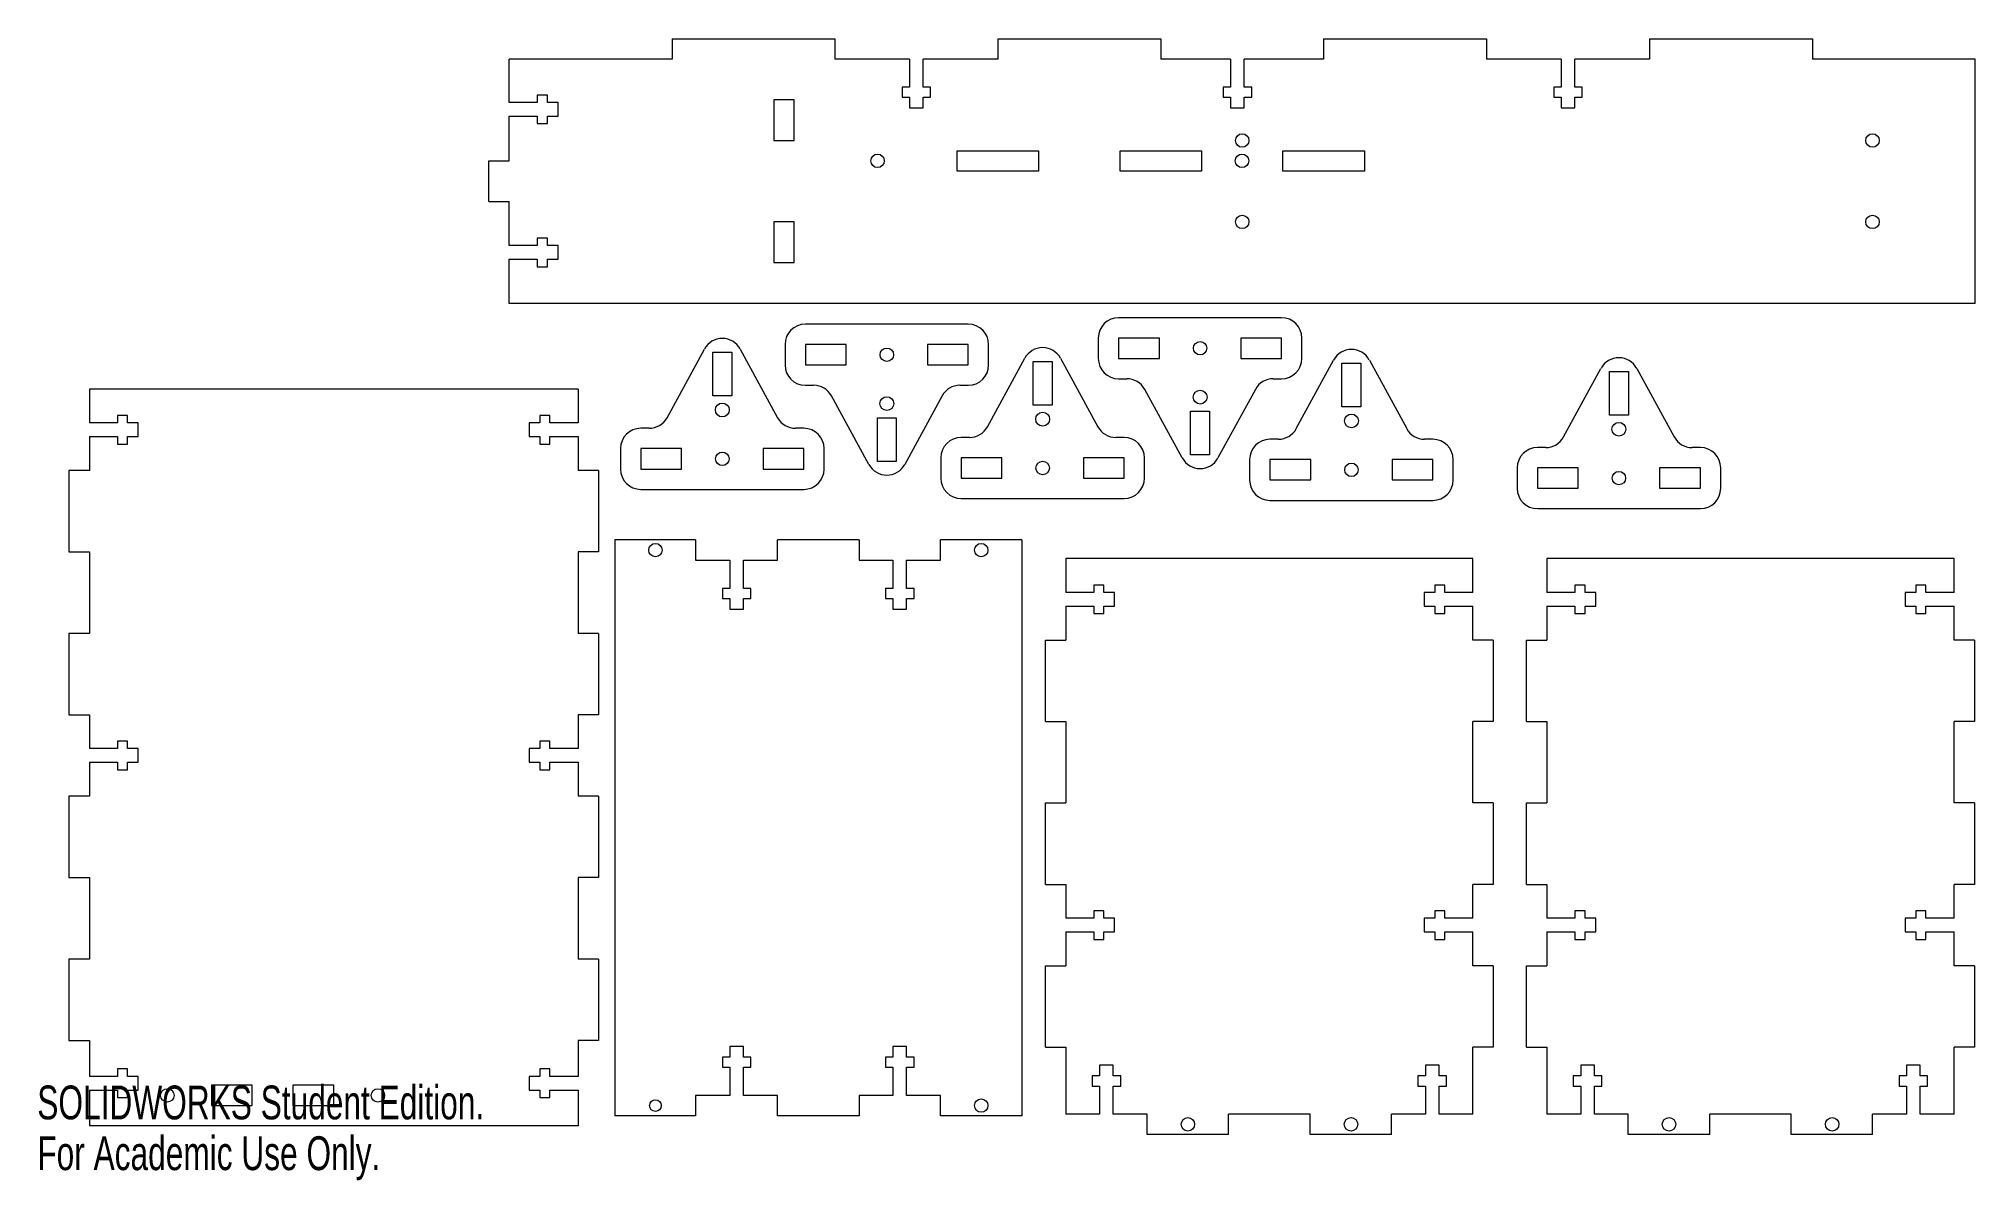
# Paper-space layout 'Sheet4' of a CAD drawing. Header units: inches. Extents: x 0 to 23.8, y 0 to 14.
import ezdxf

# ---------------------------------------------------------------- set-up
doc = ezdxf.new("R2010")
doc.units = ezdxf.units.IN
doc.header["$MEASUREMENT"] = 0
doc.styles.add('SLDTEXTSTYLE0', font='TXT', dxfattribs={"width": 0.7})

psp = doc.layouts.new('Sheet4')

# ---------------------------------------------------------------- linework, layer by layer
at = {"color": 7, "linetype": 'Continuous', "lineweight": 15}
for p, q in [((7.793, 14.013), (7.793, 13.763)), ((7.793, 14.013), (9.793, 14.013)), ((9.793, 14.013), (9.793, 13.763)), ((11.793, 14.013), (11.793, 13.763)), ((11.793, 14.013), (13.793, 14.013)), ((13.793, 14.013), (13.793, 13.763)), ((15.793, 14.013), (15.793, 13.763)), ((15.793, 14.013), (17.793, 14.013)), ((17.793, 14.013), (17.793, 13.763)), ((19.793, 14.013), (19.793, 13.763)), ((19.793, 14.013), (21.793, 14.013)), ((21.793, 14.013), (21.793, 13.763)), ((5.793, 13.229), (5.793, 13.763)), ((7.793, 13.763), (5.793, 13.763)), ((10.709, 13.763), (9.793, 13.763)), ((10.709, 13.763), (10.709, 13.418)), ((10.877, 13.418), (10.877, 13.763)), ((11.793, 13.763), (10.877, 13.763)), ((14.651, 13.763), (13.793, 13.763)), ((14.651, 13.763), (14.651, 13.418)), ((14.819, 13.418), (14.819, 13.763)), ((15.793, 13.763), (14.819, 13.763)), ((18.709, 13.763), (17.793, 13.763)), ((18.709, 13.763), (18.709, 13.418)), ((18.877, 13.418), (18.877, 13.763)), ((19.793, 13.763), (18.877, 13.763)), ((23.793, 13.763), (21.793, 13.763)), ((23.793, 10.763), (23.793, 13.763)), ((6.263, 13.32), (6.138, 13.32)), ((6.138, 13.32), (6.138, 13.229)), ((6.263, 13.229), (6.263, 13.32)), ((10.709, 13.418), (10.618, 13.418)), ((10.618, 13.418), (10.618, 13.293)), ((10.968, 13.418), (10.877, 13.418)), ((10.968, 13.293), (10.968, 13.418)), ((14.651, 13.418), (14.56, 13.418)), ((14.56, 13.418), (14.56, 13.293)), ((14.91, 13.418), (14.819, 13.418)), ((14.91, 13.293), (14.91, 13.418)), ((18.709, 13.418), (18.618, 13.418)), ((18.618, 13.418), (18.618, 13.293)), ((18.968, 13.418), (18.877, 13.418)), ((18.968, 13.293), (18.968, 13.418)), ((6.138, 13.229), (5.793, 13.229)), ((6.393, 13.229), (6.263, 13.229)), ((6.393, 13.061), (6.393, 13.229)), ((9.293, 13.263), (9.043, 13.263)), ((9.043, 13.263), (9.043, 12.763)), ((9.293, 12.763), (9.293, 13.263)), ((10.618, 13.293), (10.709, 13.293)), ((10.709, 13.293), (10.709, 13.163)), ((10.709, 13.163), (10.877, 13.163)), ((10.877, 13.163), (10.877, 13.293)), ((10.877, 13.293), (10.968, 13.293)), ((14.56, 13.293), (14.651, 13.293)), ((14.651, 13.293), (14.651, 13.163)), ((14.651, 13.163), (14.819, 13.163)), ((14.819, 13.163), (14.819, 13.293)), ((14.819, 13.293), (14.91, 13.293)), ((18.618, 13.293), (18.709, 13.293)), ((18.709, 13.293), (18.709, 13.163)), ((18.709, 13.163), (18.877, 13.163)), ((18.877, 13.163), (18.877, 13.293)), ((18.877, 13.293), (18.968, 13.293)), ((5.793, 12.513), (5.793, 13.061)), ((5.793, 13.061), (6.138, 13.061)), ((6.138, 13.061), (6.138, 12.97)), ((6.138, 12.97), (6.263, 12.97)), ((6.263, 12.97), (6.263, 13.061)), ((6.263, 13.061), (6.393, 13.061)), ((9.043, 12.763), (9.293, 12.763)), ((11.293, 12.638), (12.293, 12.638)), ((11.293, 12.388), (11.293, 12.638)), ((12.293, 12.638), (12.293, 12.388)), ((13.293, 12.638), (14.293, 12.638)), ((13.293, 12.388), (13.293, 12.638)), ((14.293, 12.638), (14.293, 12.388)), ((15.293, 12.638), (16.293, 12.638)), ((15.293, 12.388), (15.293, 12.638)), ((16.293, 12.638), (16.293, 12.388)), ((5.543, 12.013), (5.543, 12.513)), ((5.543, 12.513), (5.793, 12.513)), ((12.293, 12.388), (11.293, 12.388)), ((14.293, 12.388), (13.293, 12.388)), ((16.293, 12.388), (15.293, 12.388)), ((5.543, 12.013), (5.793, 12.013)), ((5.793, 11.472), (5.793, 12.013)), ((9.293, 11.763), (9.043, 11.763)), ((9.043, 11.763), (9.043, 11.263)), ((9.293, 11.263), (9.293, 11.763)), ((6.138, 11.472), (5.793, 11.472)), ((6.263, 11.563), (6.138, 11.563)), ((6.138, 11.563), (6.138, 11.472)), ((6.263, 11.472), (6.263, 11.563)), ((6.393, 11.472), (6.263, 11.472)), ((6.393, 11.304), (6.393, 11.472)), ((5.793, 10.763), (5.793, 11.304)), ((5.793, 11.304), (6.138, 11.304)), ((6.138, 11.304), (6.138, 11.213)), ((6.138, 11.213), (6.263, 11.213)), ((6.263, 11.213), (6.263, 11.304)), ((6.263, 11.304), (6.393, 11.304)), ((9.043, 11.263), (9.293, 11.263)), ((23.793, 10.763), (5.793, 10.763)), ((11.43, 10.507), (9.43, 10.507)), ((15.276, 10.587), (13.276, 10.587)), ((9.18, 10.257), (9.18, 10.007)), ((9.43, 10.257), (9.43, 10.007)), ((9.93, 10.257), (9.43, 10.257)), ((9.93, 10.007), (9.93, 10.257)), ((10.93, 10.257), (10.93, 10.007)), ((11.43, 10.257), (10.93, 10.257)), ((11.43, 10.007), (11.43, 10.257)), ((11.68, 10.007), (11.68, 10.257)), ((13.026, 10.337), (13.026, 10.087)), ((13.276, 10.337), (13.276, 10.087)), ((13.776, 10.337), (13.276, 10.337)), ((13.776, 10.087), (13.776, 10.337)), ((14.776, 10.337), (14.776, 10.087)), ((15.276, 10.337), (14.776, 10.337)), ((15.276, 10.087), (15.276, 10.337)), ((15.526, 10.087), (15.526, 10.337)), ((7.732, 9.359), (8.191, 10.202)), ((8.294, 9.627), (8.294, 10.164)), ((8.294, 10.164), (8.526, 10.164)), ((8.526, 10.164), (8.526, 9.627)), ((8.63, 10.202), (9.089, 9.359)), ((9.43, 10.007), (9.93, 10.007)), ((10.93, 10.007), (11.43, 10.007)), ((11.664, 9.246), (12.124, 10.088)), ((12.227, 9.514), (12.227, 10.05)), ((12.227, 10.05), (12.459, 10.05)), ((12.459, 10.05), (12.459, 9.514)), ((12.563, 10.088), (13.022, 9.246)), ((13.276, 10.087), (13.776, 10.087)), ((14.776, 10.087), (15.276, 10.087)), ((15.455, 9.225), (15.915, 10.067)), ((16.018, 9.492), (16.018, 10.029)), ((16.018, 10.029), (16.25, 10.029)), ((16.25, 10.029), (16.25, 9.492)), ((16.354, 10.067), (16.813, 9.225)), ((9.43, 9.757), (9.531, 9.757)), ((11.328, 9.757), (11.43, 9.757)), ((13.276, 9.837), (13.377, 9.837)), ((15.174, 9.837), (15.276, 9.837)), ((18.739, 9.122), (19.198, 9.964)), ((19.302, 9.39), (19.302, 9.926)), ((19.302, 9.926), (19.534, 9.926)), ((19.534, 9.926), (19.534, 9.39)), ((19.637, 9.964), (20.096, 9.122)), ((0.639, 9.711), (0.639, 9.295)), ((6.639, 9.711), (0.639, 9.711)), ((6.639, 9.711), (6.639, 9.295)), ((8.526, 9.627), (8.294, 9.627)), ((10.21, 8.785), (9.751, 9.627)), ((11.109, 9.627), (10.649, 8.785)), ((12.459, 9.514), (12.227, 9.514)), ((14.056, 8.865), (13.597, 9.707)), ((14.955, 9.707), (14.495, 8.865)), ((0.984, 9.295), (0.639, 9.295)), ((1.109, 9.386), (0.984, 9.386)), ((0.984, 9.386), (0.984, 9.295)), ((1.109, 9.295), (1.109, 9.386)), ((1.239, 9.295), (1.109, 9.295)), ((1.239, 9.127), (1.239, 9.295)), ((6.169, 9.295), (6.039, 9.295)), ((6.039, 9.295), (6.039, 9.127)), ((6.294, 9.386), (6.169, 9.386)), ((6.169, 9.386), (6.169, 9.295)), ((6.294, 9.295), (6.294, 9.386)), ((6.639, 9.295), (6.294, 9.295)), ((10.314, 9.359), (10.546, 9.359)), ((10.314, 8.823), (10.314, 9.359)), ((10.546, 9.359), (10.546, 8.823)), ((14.16, 9.439), (14.392, 9.439)), ((14.16, 8.903), (14.16, 9.439)), ((14.392, 9.439), (14.392, 8.903)), ((16.25, 9.492), (16.018, 9.492)), ((19.534, 9.39), (19.302, 9.39)), ((0.639, 9.127), (0.639, 8.711)), ((0.639, 9.127), (0.984, 9.127)), ((0.984, 9.127), (0.984, 9.036)), ((0.984, 9.036), (1.109, 9.036)), ((1.109, 9.036), (1.109, 9.127)), ((1.109, 9.127), (1.239, 9.127)), ((6.039, 9.127), (6.169, 9.127)), ((6.169, 9.127), (6.169, 9.036)), ((6.169, 9.036), (6.294, 9.036)), ((6.294, 9.036), (6.294, 9.127)), ((6.294, 9.127), (6.639, 9.127)), ((6.639, 9.127), (6.639, 8.711)), ((7.512, 9.229), (7.41, 9.229)), ((9.41, 9.229), (9.309, 9.229)), ((11.445, 9.116), (11.343, 9.116)), ((13.343, 9.116), (13.242, 9.116)), ((15.236, 9.094), (15.134, 9.094)), ((17.134, 9.094), (17.032, 9.094)), ((7.16, 8.979), (7.16, 8.729)), ((7.91, 8.979), (7.41, 8.979)), ((7.41, 8.979), (7.41, 8.729)), ((7.91, 8.729), (7.91, 8.979)), ((9.41, 8.979), (8.91, 8.979)), ((8.91, 8.979), (8.91, 8.729)), ((9.41, 8.729), (9.41, 8.979)), ((9.66, 8.729), (9.66, 8.979)), ((10.546, 8.823), (10.314, 8.823)), ((11.093, 8.866), (11.093, 8.616)), ((11.843, 8.866), (11.343, 8.866)), ((11.343, 8.866), (11.343, 8.616)), ((11.843, 8.616), (11.843, 8.866)), ((13.343, 8.866), (12.843, 8.866)), ((12.843, 8.866), (12.843, 8.616)), ((13.343, 8.616), (13.343, 8.866)), ((13.593, 8.616), (13.593, 8.866)), ((14.392, 8.903), (14.16, 8.903)), ((14.884, 8.844), (14.884, 8.594)), ((15.634, 8.844), (15.134, 8.844)), ((15.134, 8.844), (15.134, 8.594)), ((15.634, 8.594), (15.634, 8.844)), ((17.134, 8.844), (16.634, 8.844)), ((16.634, 8.844), (16.634, 8.594)), ((17.134, 8.594), (17.134, 8.844)), ((17.384, 8.594), (17.384, 8.844)), ((18.519, 8.992), (18.418, 8.992)), ((20.418, 8.992), (20.316, 8.992)), ((0.389, 8.711), (0.389, 7.711)), ((0.639, 8.711), (0.389, 8.711)), ((6.889, 8.711), (6.639, 8.711)), ((6.889, 8.711), (6.889, 7.711)), ((7.41, 8.729), (7.91, 8.729)), ((8.91, 8.729), (9.41, 8.729)), ((11.343, 8.616), (11.843, 8.616)), ((12.843, 8.616), (13.343, 8.616)), ((15.134, 8.594), (15.634, 8.594)), ((16.634, 8.594), (17.134, 8.594)), ((18.168, 8.742), (18.168, 8.492)), ((18.918, 8.742), (18.418, 8.742)), ((18.418, 8.742), (18.418, 8.492)), ((18.918, 8.492), (18.918, 8.742)), ((20.418, 8.742), (19.918, 8.742)), ((19.918, 8.742), (19.918, 8.492)), ((20.418, 8.492), (20.418, 8.742)), ((20.668, 8.492), (20.668, 8.742)), ((7.41, 8.479), (9.41, 8.479)), ((11.343, 8.366), (13.343, 8.366)), ((15.134, 8.344), (17.134, 8.344)), ((18.418, 8.492), (18.918, 8.492)), ((19.918, 8.492), (20.418, 8.492)), ((18.418, 8.242), (20.418, 8.242)), ((7.089, 7.858), (7.089, 0.787)), ((8.082, 7.858), (7.089, 7.858)), ((8.082, 7.858), (8.082, 7.608)), ((9.089, 7.608), (9.089, 7.858)), ((10.089, 7.858), (9.089, 7.858)), ((10.089, 7.858), (10.089, 7.608)), ((11.089, 7.608), (11.089, 7.858)), ((12.089, 7.858), (11.089, 7.858)), ((12.089, 7.858), (12.089, 0.787)), ((0.389, 7.711), (0.639, 7.711)), ((0.639, 7.711), (0.639, 6.711)), ((6.889, 7.711), (6.639, 7.711)), ((6.639, 7.711), (6.639, 6.711)), ((8.082, 7.608), (8.502, 7.608)), ((8.502, 7.608), (8.502, 7.263)), ((8.67, 7.263), (8.67, 7.608)), ((8.67, 7.608), (9.089, 7.608)), ((10.089, 7.608), (10.505, 7.608)), ((10.505, 7.608), (10.505, 7.263)), ((10.673, 7.263), (10.673, 7.608)), ((10.673, 7.608), (11.089, 7.608)), ((12.626, 7.628), (12.626, 7.212)), ((17.626, 7.628), (12.626, 7.628)), ((17.626, 7.212), (17.626, 7.628)), ((18.533, 7.628), (18.533, 7.212)), ((23.533, 7.628), (18.533, 7.628)), ((23.533, 7.212), (23.533, 7.628)), ((8.502, 7.263), (8.411, 7.263)), ((8.411, 7.263), (8.411, 7.138)), ((8.411, 7.138), (8.502, 7.138)), ((8.502, 7.138), (8.502, 7.008)), ((8.761, 7.263), (8.67, 7.263)), ((8.67, 7.008), (8.67, 7.138)), ((8.67, 7.138), (8.761, 7.138)), ((8.761, 7.138), (8.761, 7.263)), ((10.505, 7.263), (10.414, 7.263)), ((10.414, 7.263), (10.414, 7.138)), ((10.414, 7.138), (10.505, 7.138)), ((10.505, 7.138), (10.505, 7.008)), ((10.764, 7.263), (10.673, 7.263)), ((10.673, 7.008), (10.673, 7.138)), ((10.673, 7.138), (10.764, 7.138)), ((10.764, 7.138), (10.764, 7.263)), ((12.971, 7.212), (12.626, 7.212)), ((13.096, 7.303), (12.971, 7.303)), ((12.971, 7.303), (12.971, 7.212)), ((13.096, 7.212), (13.096, 7.303)), ((13.226, 7.212), (13.096, 7.212)), ((13.226, 7.044), (13.226, 7.212)), ((17.156, 7.212), (17.026, 7.212)), ((17.026, 7.212), (17.026, 7.044)), ((17.281, 7.303), (17.156, 7.303)), ((17.156, 7.303), (17.156, 7.212)), ((17.281, 7.212), (17.281, 7.303)), ((17.626, 7.212), (17.281, 7.212)), ((18.878, 7.212), (18.533, 7.212)), ((19.003, 7.303), (18.878, 7.303)), ((18.878, 7.303), (18.878, 7.212)), ((19.003, 7.212), (19.003, 7.303)), ((19.133, 7.212), (19.003, 7.212)), ((19.133, 7.044), (19.133, 7.212)), ((23.063, 7.212), (22.933, 7.212)), ((22.933, 7.212), (22.933, 7.044)), ((23.188, 7.303), (23.063, 7.303)), ((23.063, 7.303), (23.063, 7.212)), ((23.188, 7.212), (23.188, 7.303)), ((23.533, 7.212), (23.188, 7.212)), ((8.502, 7.008), (8.67, 7.008)), ((10.505, 7.008), (10.673, 7.008)), ((12.626, 7.044), (12.626, 6.628)), ((12.626, 7.044), (12.971, 7.044)), ((12.971, 7.044), (12.971, 6.953)), ((12.971, 6.953), (13.096, 6.953)), ((13.096, 6.953), (13.096, 7.044)), ((13.096, 7.044), (13.226, 7.044)), ((17.026, 7.044), (17.156, 7.044)), ((17.156, 7.044), (17.156, 6.953)), ((17.156, 6.953), (17.281, 6.953)), ((17.281, 6.953), (17.281, 7.044)), ((17.281, 7.044), (17.626, 7.044)), ((17.626, 6.628), (17.626, 7.044)), ((18.533, 7.044), (18.533, 6.628)), ((18.533, 7.044), (18.878, 7.044)), ((18.878, 7.044), (18.878, 6.953)), ((18.878, 6.953), (19.003, 6.953)), ((19.003, 6.953), (19.003, 7.044)), ((19.003, 7.044), (19.133, 7.044)), ((22.933, 7.044), (23.063, 7.044)), ((23.063, 7.044), (23.063, 6.953)), ((23.063, 6.953), (23.188, 6.953)), ((23.188, 6.953), (23.188, 7.044)), ((23.188, 7.044), (23.533, 7.044)), ((23.533, 6.628), (23.533, 7.044)), ((0.389, 6.711), (0.389, 5.711)), ((0.639, 6.711), (0.389, 6.711)), ((6.889, 6.711), (6.639, 6.711)), ((6.889, 6.711), (6.889, 5.711)), ((12.376, 5.628), (12.376, 6.628)), ((12.376, 6.628), (12.626, 6.628)), ((17.876, 6.628), (17.626, 6.628)), ((17.876, 6.628), (17.876, 5.628)), ((18.283, 5.628), (18.283, 6.628)), ((18.283, 6.628), (18.533, 6.628)), ((23.783, 6.628), (23.533, 6.628)), ((23.783, 6.628), (23.783, 5.628)), ((0.389, 5.711), (0.639, 5.711)), ((0.639, 5.711), (0.639, 5.295)), ((6.889, 5.711), (6.639, 5.711)), ((6.639, 5.711), (6.639, 5.295)), ((12.376, 5.628), (12.626, 5.628)), ((12.626, 5.628), (12.626, 4.628)), ((17.876, 5.628), (17.626, 5.628)), ((17.626, 4.628), (17.626, 5.628)), ((18.283, 5.628), (18.533, 5.628)), ((18.533, 5.628), (18.533, 4.628)), ((23.783, 5.628), (23.533, 5.628)), ((23.533, 4.628), (23.533, 5.628)), ((0.984, 5.295), (0.639, 5.295)), ((1.109, 5.386), (0.984, 5.386)), ((0.984, 5.386), (0.984, 5.295)), ((1.109, 5.295), (1.109, 5.386)), ((1.239, 5.295), (1.109, 5.295)), ((1.239, 5.127), (1.239, 5.295)), ((6.169, 5.295), (6.039, 5.295)), ((6.039, 5.295), (6.039, 5.127)), ((6.294, 5.386), (6.169, 5.386)), ((6.169, 5.386), (6.169, 5.295)), ((6.294, 5.295), (6.294, 5.386)), ((6.639, 5.295), (6.294, 5.295)), ((0.639, 5.127), (0.639, 4.711)), ((0.639, 5.127), (0.984, 5.127)), ((0.984, 5.127), (0.984, 5.036)), ((0.984, 5.036), (1.109, 5.036)), ((1.109, 5.036), (1.109, 5.127)), ((1.109, 5.127), (1.239, 5.127)), ((6.039, 5.127), (6.169, 5.127)), ((6.169, 5.127), (6.169, 5.036)), ((6.169, 5.036), (6.294, 5.036)), ((6.294, 5.036), (6.294, 5.127)), ((6.294, 5.127), (6.639, 5.127)), ((6.639, 5.127), (6.639, 4.711)), ((0.389, 4.711), (0.389, 3.711)), ((0.639, 4.711), (0.389, 4.711)), ((6.889, 4.711), (6.639, 4.711)), ((6.889, 4.711), (6.889, 3.711)), ((12.376, 3.628), (12.376, 4.628)), ((12.376, 4.628), (12.626, 4.628)), ((17.876, 4.628), (17.626, 4.628)), ((17.876, 4.628), (17.876, 3.628)), ((18.283, 3.628), (18.283, 4.628)), ((18.283, 4.628), (18.533, 4.628)), ((23.783, 4.628), (23.533, 4.628)), ((23.783, 4.628), (23.783, 3.628)), ((0.389, 3.711), (0.639, 3.711)), ((0.639, 3.711), (0.639, 2.711)), ((6.889, 3.711), (6.639, 3.711)), ((6.639, 3.711), (6.639, 2.711)), ((12.376, 3.628), (12.626, 3.628)), ((12.626, 3.628), (12.626, 3.212)), ((17.876, 3.628), (17.626, 3.628)), ((17.626, 3.212), (17.626, 3.628)), ((18.283, 3.628), (18.533, 3.628)), ((18.533, 3.628), (18.533, 3.212)), ((23.783, 3.628), (23.533, 3.628)), ((23.533, 3.212), (23.533, 3.628)), ((12.971, 3.212), (12.626, 3.212)), ((13.096, 3.303), (12.971, 3.303)), ((12.971, 3.303), (12.971, 3.212)), ((13.096, 3.212), (13.096, 3.303)), ((13.226, 3.212), (13.096, 3.212)), ((13.226, 3.044), (13.226, 3.212)), ((17.156, 3.212), (17.026, 3.212)), ((17.026, 3.212), (17.026, 3.044)), ((17.281, 3.303), (17.156, 3.303)), ((17.156, 3.303), (17.156, 3.212)), ((17.281, 3.212), (17.281, 3.303)), ((17.626, 3.212), (17.281, 3.212)), ((18.878, 3.212), (18.533, 3.212)), ((19.003, 3.303), (18.878, 3.303)), ((18.878, 3.303), (18.878, 3.212)), ((19.003, 3.212), (19.003, 3.303)), ((19.133, 3.212), (19.003, 3.212)), ((19.133, 3.044), (19.133, 3.212)), ((23.063, 3.212), (22.933, 3.212)), ((22.933, 3.212), (22.933, 3.044)), ((23.188, 3.303), (23.063, 3.303)), ((23.063, 3.303), (23.063, 3.212)), ((23.188, 3.212), (23.188, 3.303)), ((23.533, 3.212), (23.188, 3.212)), ((12.626, 3.044), (12.626, 2.628)), ((12.626, 3.044), (12.971, 3.044)), ((12.971, 3.044), (12.971, 2.953)), ((12.971, 2.953), (13.096, 2.953)), ((13.096, 2.953), (13.096, 3.044)), ((13.096, 3.044), (13.226, 3.044)), ((17.026, 3.044), (17.156, 3.044)), ((17.156, 3.044), (17.156, 2.953)), ((17.156, 2.953), (17.281, 2.953)), ((17.281, 2.953), (17.281, 3.044)), ((17.281, 3.044), (17.626, 3.044)), ((17.626, 2.628), (17.626, 3.044)), ((18.533, 3.044), (18.533, 2.628)), ((18.533, 3.044), (18.878, 3.044)), ((18.878, 3.044), (18.878, 2.953)), ((18.878, 2.953), (19.003, 2.953)), ((19.003, 2.953), (19.003, 3.044)), ((19.003, 3.044), (19.133, 3.044)), ((22.933, 3.044), (23.063, 3.044)), ((23.063, 3.044), (23.063, 2.953)), ((23.063, 2.953), (23.188, 2.953)), ((23.188, 2.953), (23.188, 3.044)), ((23.188, 3.044), (23.533, 3.044)), ((23.533, 2.628), (23.533, 3.044)), ((0.389, 2.711), (0.389, 1.711)), ((0.639, 2.711), (0.389, 2.711)), ((6.889, 2.711), (6.639, 2.711)), ((6.889, 2.711), (6.889, 1.711)), ((12.376, 1.628), (12.376, 2.628)), ((12.376, 2.628), (12.626, 2.628)), ((17.876, 2.628), (17.626, 2.628)), ((17.876, 2.628), (17.876, 1.628)), ((18.283, 1.628), (18.283, 2.628)), ((18.283, 2.628), (18.533, 2.628)), ((23.783, 2.628), (23.533, 2.628)), ((23.783, 2.628), (23.783, 1.628)), ((0.389, 1.711), (0.639, 1.711)), ((0.639, 1.711), (0.639, 1.271)), ((6.889, 1.711), (6.639, 1.711)), ((6.639, 1.711), (6.639, 1.271)), ((8.502, 1.507), (8.411, 1.507)), ((8.411, 1.507), (8.411, 1.382)), ((8.67, 1.637), (8.502, 1.637)), ((8.502, 1.637), (8.502, 1.507)), ((8.67, 1.507), (8.67, 1.637)), ((8.761, 1.507), (8.67, 1.507)), ((8.761, 1.382), (8.761, 1.507)), ((10.505, 1.507), (10.414, 1.507)), ((10.414, 1.507), (10.414, 1.382)), ((10.673, 1.637), (10.505, 1.637)), ((10.505, 1.637), (10.505, 1.507)), ((10.673, 1.507), (10.673, 1.637)), ((10.764, 1.507), (10.673, 1.507)), ((10.764, 1.382), (10.764, 1.507)), ((12.376, 1.628), (12.626, 1.628)), ((12.626, 1.628), (12.626, 0.807)), ((17.876, 1.628), (17.626, 1.628)), ((17.626, 0.807), (17.626, 1.628)), ((18.283, 1.628), (18.533, 1.628)), ((18.533, 1.628), (18.533, 0.807)), ((23.783, 1.628), (23.533, 1.628)), ((23.533, 0.807), (23.533, 1.628)), ((0.984, 1.271), (0.639, 1.271)), ((1.109, 1.362), (0.984, 1.362)), ((0.984, 1.362), (0.984, 1.271)), ((1.109, 1.271), (1.109, 1.362)), ((1.239, 1.271), (1.109, 1.271)), ((1.239, 1.103), (1.239, 1.271)), ((6.169, 1.271), (6.039, 1.271)), ((6.039, 1.271), (6.039, 1.103)), ((6.294, 1.362), (6.169, 1.362)), ((6.169, 1.362), (6.169, 1.271)), ((6.294, 1.271), (6.294, 1.362)), ((6.639, 1.271), (6.294, 1.271)), ((8.411, 1.382), (8.502, 1.382)), ((8.502, 1.382), (8.502, 1.037)), ((8.67, 1.037), (8.67, 1.382)), ((8.67, 1.382), (8.761, 1.382)), ((10.414, 1.382), (10.505, 1.382)), ((10.505, 1.382), (10.505, 1.037)), ((10.673, 1.037), (10.673, 1.382)), ((10.673, 1.382), (10.764, 1.382)), ((13.042, 1.277), (12.951, 1.277)), ((12.951, 1.277), (12.951, 1.152)), ((13.21, 1.407), (13.042, 1.407)), ((13.042, 1.407), (13.042, 1.277)), ((13.21, 1.277), (13.21, 1.407)), ((13.301, 1.277), (13.21, 1.277)), ((13.301, 1.152), (13.301, 1.277)), ((17.042, 1.277), (16.951, 1.277)), ((16.951, 1.277), (16.951, 1.152)), ((17.21, 1.407), (17.042, 1.407)), ((17.042, 1.407), (17.042, 1.277)), ((17.21, 1.277), (17.21, 1.407)), ((17.301, 1.277), (17.21, 1.277)), ((17.301, 1.152), (17.301, 1.277)), ((18.949, 1.277), (18.858, 1.277)), ((18.858, 1.277), (18.858, 1.152)), ((19.117, 1.407), (18.949, 1.407)), ((18.949, 1.407), (18.949, 1.277)), ((19.117, 1.277), (19.117, 1.407)), ((19.208, 1.277), (19.117, 1.277)), ((19.208, 1.152), (19.208, 1.277)), ((22.949, 1.277), (22.858, 1.277)), ((22.858, 1.277), (22.858, 1.152)), ((23.117, 1.407), (22.949, 1.407)), ((22.949, 1.407), (22.949, 1.277)), ((23.117, 1.277), (23.117, 1.407)), ((23.208, 1.277), (23.117, 1.277)), ((23.208, 1.152), (23.208, 1.277)), ((0.639, 1.103), (0.639, 0.662)), ((0.639, 1.103), (0.984, 1.103)), ((0.984, 1.103), (0.984, 1.012)), ((0.984, 1.012), (1.109, 1.012)), ((1.109, 1.012), (1.109, 1.103)), ((1.109, 1.103), (1.239, 1.103)), ((2.639, 1.162), (2.139, 1.162)), ((2.139, 1.162), (2.139, 0.912)), ((2.639, 0.912), (2.639, 1.162)), ((3.639, 1.162), (3.139, 1.162)), ((3.139, 1.162), (3.139, 0.912)), ((3.639, 0.912), (3.639, 1.162)), ((6.039, 1.103), (6.169, 1.103)), ((6.169, 1.103), (6.169, 1.012)), ((6.169, 1.012), (6.294, 1.012)), ((6.294, 1.012), (6.294, 1.103)), ((6.294, 1.103), (6.639, 1.103)), ((6.639, 1.103), (6.639, 0.662)), ((8.502, 1.037), (8.082, 1.037)), ((8.082, 1.037), (8.082, 0.787)), ((9.089, 1.037), (8.67, 1.037)), ((9.089, 0.787), (9.089, 1.037)), ((10.505, 1.037), (10.089, 1.037)), ((10.089, 1.037), (10.089, 0.787)), ((11.089, 1.037), (10.673, 1.037)), ((11.089, 0.787), (11.089, 1.037)), ((12.951, 1.152), (13.042, 1.152)), ((13.042, 1.152), (13.042, 0.807)), ((13.21, 0.807), (13.21, 1.152)), ((13.21, 1.152), (13.301, 1.152)), ((16.951, 1.152), (17.042, 1.152)), ((17.042, 1.152), (17.042, 0.807)), ((17.21, 0.807), (17.21, 1.152)), ((17.21, 1.152), (17.301, 1.152)), ((18.858, 1.152), (18.949, 1.152)), ((18.949, 1.152), (18.949, 0.807)), ((19.117, 0.807), (19.117, 1.152)), ((19.117, 1.152), (19.208, 1.152)), ((22.858, 1.152), (22.949, 1.152)), ((22.949, 1.152), (22.949, 0.807)), ((23.117, 0.807), (23.117, 1.152)), ((23.117, 1.152), (23.208, 1.152)), ((2.139, 0.912), (2.639, 0.912)), ((3.139, 0.912), (3.639, 0.912)), ((8.082, 0.787), (7.089, 0.787)), ((10.089, 0.787), (9.089, 0.787)), ((12.089, 0.787), (11.089, 0.787)), ((13.042, 0.807), (12.626, 0.807)), ((13.626, 0.807), (13.21, 0.807)), ((13.626, 0.557), (13.626, 0.807)), ((15.626, 0.807), (14.626, 0.807)), ((14.626, 0.557), (14.626, 0.807)), ((15.626, 0.557), (15.626, 0.807)), ((17.042, 0.807), (16.626, 0.807)), ((16.626, 0.557), (16.626, 0.807)), ((17.626, 0.807), (17.21, 0.807)), ((18.949, 0.807), (18.533, 0.807)), ((19.533, 0.807), (19.117, 0.807)), ((19.533, 0.557), (19.533, 0.807)), ((21.533, 0.807), (20.533, 0.807)), ((20.533, 0.557), (20.533, 0.807)), ((21.533, 0.557), (21.533, 0.807)), ((22.949, 0.807), (22.533, 0.807)), ((22.533, 0.557), (22.533, 0.807)), ((23.533, 0.807), (23.117, 0.807)), ((6.639, 0.662), (0.639, 0.662)), ((14.626, 0.557), (13.626, 0.557)), ((16.626, 0.557), (15.626, 0.557)), ((20.533, 0.557), (19.533, 0.557)), ((22.533, 0.557), (21.533, 0.557))]:
    psp.add_line(p, q, dxfattribs=at)
for centre, radius in [((14.793, 12.763), 0.0825), ((22.531, 12.763), 0.0825), ((10.316, 12.513), 0.0825), ((14.79, 12.513), 0.0825), ((14.793, 11.763), 0.0825), ((22.531, 11.763), 0.0825), ((14.276, 10.212), 0.0825), ((10.43, 10.132), 0.0825), ((8.41, 9.454), 0.085), ((10.43, 9.532), 0.085), ((14.276, 9.612), 0.085), ((12.343, 9.341), 0.085), ((16.134, 9.319), 0.085), ((19.418, 9.217), 0.085), ((8.41, 8.854), 0.0825), ((12.343, 8.741), 0.0825), ((16.134, 8.719), 0.0825), ((19.418, 8.617), 0.0825), ((7.589, 7.733), 0.0825), ((11.589, 7.733), 0.0825), ((1.596, 1.037), 0.0825), ((4.182, 1.037), 0.0825), ((7.589, 0.912), 0.072), ((11.589, 0.912), 0.0825), ((14.126, 0.682), 0.0825), ((16.129, 0.682), 0.0825), ((20.033, 0.682), 0.0825), ((22.036, 0.682), 0.0825)]:
    psp.add_circle(centre, radius, dxfattribs=at)
for centre, start, end in [((9.43, 10.257), 90, 180), ((11.43, 10.257), 0, 90), ((13.276, 10.337), 90, 180), ((15.276, 10.337), 0, 90), ((8.41, 10.082), 28.6105, 151.3895), ((9.43, 10.007), 180, 270), ((11.43, 10.007), 270, 0), ((12.343, 9.969), 28.6105, 151.3895), ((13.276, 10.087), 180, 270), ((15.276, 10.087), 270, 0), ((16.134, 9.947), 28.6105, 151.3895), ((19.418, 9.845), 28.6105, 151.3895), ((9.531, 9.507), 28.6105, 90), ((11.328, 9.507), 90, 151.3895), ((13.377, 9.587), 28.6105, 90), ((15.174, 9.587), 90, 151.3895), ((7.512, 9.479), 270, 331.3895), ((9.309, 9.479), 208.6105, 270), ((7.41, 8.979), 90, 180), ((9.41, 8.979), 0, 90), ((11.343, 8.866), 90, 180), ((11.445, 9.366), 270, 331.3895), ((13.242, 9.366), 208.6105, 270), ((13.343, 8.866), 0, 90), ((15.134, 8.844), 90, 180), ((15.236, 9.344), 270, 331.3895), ((17.032, 9.344), 208.6105, 270), ((17.134, 8.844), 0, 90), ((18.519, 9.242), 270, 331.3895), ((20.316, 9.242), 208.6105, 270), ((14.276, 8.984), 208.6105, 331.3895), ((18.418, 8.742), 90, 180), ((20.418, 8.742), 0, 90), ((7.41, 8.729), 180, 270), ((9.41, 8.729), 270, 0), ((10.43, 8.904), 208.6105, 331.3895), ((11.343, 8.616), 180, 270), ((13.343, 8.616), 270, 0), ((15.134, 8.594), 180, 270), ((17.134, 8.594), 270, 0), ((18.418, 8.492), 180, 270), ((20.418, 8.492), 270, 0)]:
    psp.add_arc(centre, 0.25, start, end, dxfattribs=at)

# ---------------------------------------------------------------- texts
at = {"color": 7, "linetype": 'Continuous', "char_height": 0.4152, "attachment_point": 1, "style": 'SLDTEXTSTYLE0'}
for s, insert in [('SOLIDWORKS Student Edition.', (0, 1.158)), ('For Academic Use Only.', (0, 0.535))]:
    psp.add_mtext(s, dxfattribs=dict(at, insert=insert))

doc.saveas('drawing.dxf')
